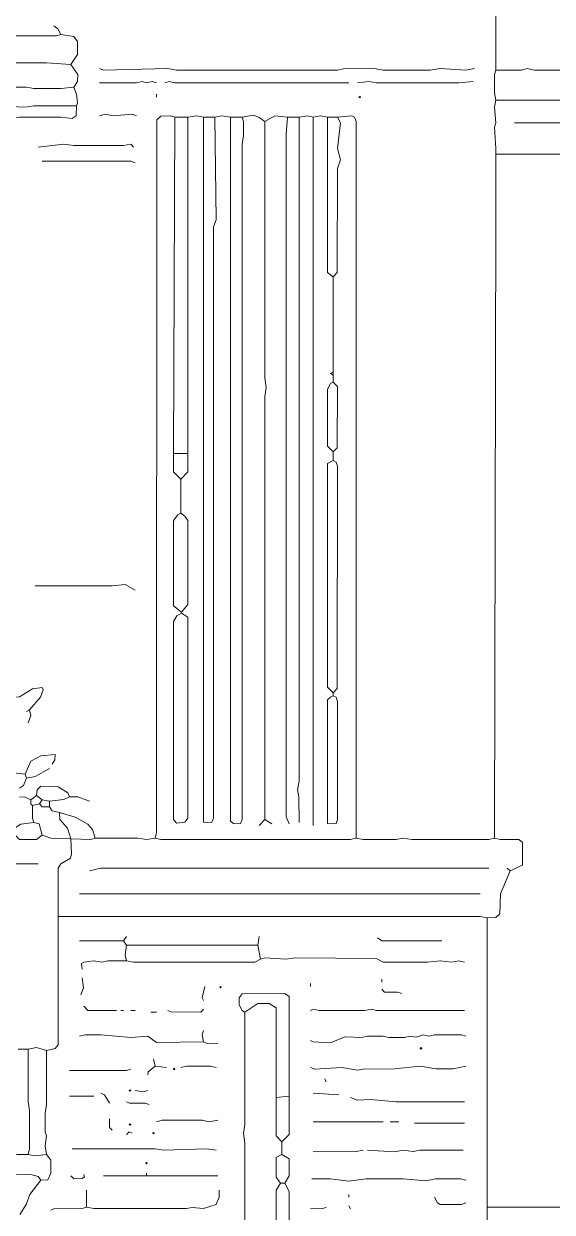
# Model space of a CAD drawing. Header units: millimetres. Extents: x 11 to 20000, y -4 to 8232.
# Drawn here: x 6701 to 8098, y 2807 to 5952 of the extents above; entities that cross this region are included whole.
import ezdxf

# ---------------------------------------------------------------- set-up
doc = ezdxf.new("R2010")
doc.units = ezdxf.units.MM
for name, color, linetype, lineweight, true_color in [('ARCHITECTURE', 7, 'Continuous', 13, 0x000000), ('MASONRY_AND_ARCH', 7, 'Continuous', 13, 0x000000), ('PLANTING', 7, 'Continuous', 13, 0x000000)]:
    doc.layers.add(name, color=color, linetype=linetype, lineweight=lineweight, true_color=true_color)

msp = doc.modelspace()

# ---------------------------------------------------------------- linework, layer by layer
at = {"layer": 'ARCHITECTURE', "color": 7, "lineweight": 13, "true_color": 0x000000}
for points in [[(7948.71889, 6195.32421), (7948.71889, 5829.56267)], [(6798.64253, 5923.831), (6790.95305, 5938.90747), (6779.78857, 5946.45543)], [(6798.64253, 5923.831), (6787.33032, 5920.06697), (5901.2069, 5920.05385), (5878.58247, 5916.28959), (5644.79638, 5916.29615), (5622.17195, 5920.06041), (5237.55656, 5920.05385), (5214.93213, 5916.28959), (5169.68326, 5920.05385), (5124.43439, 5916.28959), (5071.64446, 5916.43767), (5056.56109, 5920.05385), (4992.45894, 5916.28959), (4883.10667, 5916.29615), (4864.25339, 5920.05385), (4720.96572, 5920.05385), (4698.34129, 5916.28959), (4671.9457, 5920.05385), (4106.33484, 5920.05385), (4064.85713, 5916.29615), (4049.77376, 5923.831)], [(6825.03744, 5844.64548), (6842.83507, 5871.04072), (6842.83507, 5904.97738), (6832.57296, 5918.86256), (6798.64253, 5923.831)], [(6825.03744, 5844.64548), (6760.93541, 5848.41629), (5610.85973, 5848.40973), (5592.00645, 5844.6586), (5573.15192, 5848.40973), (4027.14932, 5848.41629)], [(6825.03744, 5844.64548), (6843.73676, 5818.25045), (6842.68722, 5799.39661), (6832.57919, 5784.3138)], [(7892.15781, 5833.33326), (7869.53337, 5829.56267), (7801.66007, 5833.33326), (7775.26301, 5829.56923), (7650.82862, 5829.56923), (7628.20419, 5833.33326), (7545.24887, 5833.18507), (7530.16618, 5829.56923), (7104.0724, 5829.56923), (7081.44796, 5833.33326), (6911.76471, 5829.56923), (6900.45249, 5833.33326)], [(7948.71889, 5750.37715), (7944.94627, 5769.23077), (7945.09468, 5818.25011), (7948.71889, 5829.56267)], [(9539.96889, 5829.56267), (9513.57466, 5833.33326), (9483.40781, 5829.56923), (8050.52885, 5829.56923), (8031.67421, 5833.32014), (8016.59219, 5829.71086), (7948.71889, 5829.56267)], [(7051.28179, 5795.62602), (7039.96957, 5799.38348), (7024.88688, 5795.92229), (7013.57466, 5799.10034), (6998.49197, 5795.63258), (6900.45249, 5795.62602)], [(7560.33156, 5795.62602), (7100.30192, 5795.63258), (7085.21844, 5799.24186), (7073.90622, 5795.62602)], [(7888.38518, 5799.39661), (7850.67873, 5795.62602), (7631.97681, 5795.92195), (7613.12217, 5799.39005), (7582.95532, 5795.62602)], [(6832.57919, 5784.3138), (6798.64253, 5780.54299), (6726.99876, 5780.69106), (6708.1448, 5784.3138), (6421.56889, 5784.30724)], [(6840.12093, 5735.29412), (6842.69344, 5742.84208), (6839.96629, 5765.45995), (6832.57919, 5784.3138)], [(7051.28179, 5765.45995), (7051.28179, 5757.91855)], [(6840.12093, 5735.29412), (6726.99876, 5735.28756), (6704.37432, 5731.5233), (6621.41753, 5735.29412), (6602.56437, 5735.29412), (6346.15385, 5735.29412), (6331.07115, 5720.21109)], [(6840.12093, 5735.29412), (6838.91674, 5708.90543), (6828.80871, 5701.5121), (6798.64253, 5705.12172), (6689.29084, 5705.12828), (6670.43767, 5701.35747)], [(7948.71889, 5750.37715), (7944.94627, 5731.5233), (7948.42195, 5690.04525), (7945.09468, 5678.73303), (7948.71799, 5622.17195), (7948.71799, 5607.08857)], [(7948.71889, 5750.37715), (9539.96889, 5750.37715)], [(6900.45249, 5708.89887), (6915.53518, 5712.66968), (6938.15962, 5708.90543), (6987.17975, 5712.52161), (6998.49197, 5708.89887)], [(7100.30192, 5705.12828), (7088.98971, 5708.75068), (7062.594, 5707.69468), (7052.48597, 5697.58665), (7051.28201, 3812.21719), (7047.51131, 3797.13382)], [(7100.30192, 5705.12828), (7096.53088, 4815.23337)], [(7100.30192, 5705.12828), (7134.23835, 5705.12828)], [(7175.71618, 5705.12828), (7156.86301, 5708.89887), (7134.23835, 5705.12828)], [(7134.23835, 5705.12828), (7134.23835, 5656.1086), (7134.23835, 4815.23337)], [(7175.71618, 5705.12828), (7205.88235, 5705.12828)], [(7175.71618, 5705.12828), (7175.7164, 5520.36199), (7175.7164, 5501.50871), (7175.7164, 5429.86425), (7175.7164, 5411.01097), (7175.7164, 5324.28314), (7175.7164, 5305.42986), (7175.7164, 5275.26437), (7175.7164, 5011.31222), (7175.7164, 4988.68778), (7175.7164, 4932.1267), (7175.7164, 4913.27342), (7175.7164, 4343.8914), (7175.7164, 4325.03812), (7175.7164, 4215.68586), (7175.7164, 4162.89593), (7175.7164, 4144.04265), (7175.7164, 3910.256), (7175.7164, 3895.17387), (7175.7164, 3846.16007), (7175.7164, 3839.81663), (7187.02839, 3838.619), (7198.18597, 3839.81663), (7202.10498, 3849.925), (7202.1181, 5414.78088), (7209.65305, 5433.63541), (7205.88235, 5705.12828)], [(7205.88235, 5705.12828), (7224.73631, 5708.89887), (7247.36075, 5705.12828)], [(7247.36075, 5705.12828), (7247.36052, 5331.82545), (7247.36052, 5309.20102), (7247.36052, 5260.181), (7247.36052, 5245.09762), (7247.36052, 5184.76663), (7247.36052, 4370.28699), (7247.36052, 4347.66256), (7247.36052, 4144.04265), (7247.36052, 4125.18812), (7247.36052, 3955.50486), (7247.36052, 3936.65158), (7247.36052, 3842.38959), (7255.05633, 3836.04615), (7262.44344, 3834.84785), (7273.60102, 3836.04615), (7277.52636, 3846.15385), (7277.53235, 5633.48416), (7281.2974, 5656.1086), (7281.14966, 5693.81572), (7277.52613, 5705.12828)], [(7247.36075, 5705.12828), (7277.52613, 5705.12828)], [(7337.85848, 5693.81606), (7322.77523, 5704.07195), (7307.69231, 5710.57036), (7277.52613, 5705.12828)], [(7337.85848, 5693.81606), (7364.25339, 5708.75068), (7398.19005, 5705.12828)], [(7337.85848, 3846.15385), (7337.86471, 4966.06335), (7341.62896, 4988.68778), (7337.86471, 5015.08337), (7337.85848, 5693.81606)], [(7398.19005, 5705.12828), (7394.42579, 5659.87941), (7394.42579, 3853.69491), (7401.96052, 3834.84163)], [(7428.35622, 5705.12828), (7398.19005, 5705.12828)], [(7428.35622, 5705.12828), (7428.35, 3947.9638), (7424.58495, 3925.33937), (7428.20848, 3906.48609), (7428.35622, 3838.61278)], [(7466.06335, 5705.12828), (7450.98066, 5708.89887), (7428.35622, 5705.12828)], [(7466.06335, 5705.12828), (7484.91731, 5708.89887), (7503.7707, 5705.12828)], [(7466.06335, 5705.12828), (7466.06335, 3966.81708), (7466.06335, 3944.19265), (7466.06335, 3849.925), (7466.06335, 3831.07048)], [(7530.16618, 5705.12828), (7503.7707, 5705.12828)], [(7518.85396, 5282.80543), (7503.7707, 5294.11765), (7503.7707, 5309.20102), (7503.7707, 5705.12828)], [(7518.85396, 5282.80543), (7528.96199, 5294.11765), (7530.1724, 5569.38201), (7537.70735, 5592.00645), (7530.16618, 5622.17195), (7537.70735, 5690.04525), (7530.16618, 5705.12828)], [(7579.18552, 3797.13382), (7579.18552, 5693.81606), (7575.26041, 5704.97364), (7567.8733, 5708.74412), (7530.16618, 5705.12828)], [(7997.73756, 5690.04525), (9479.63801, 5690.03869), (9494.72002, 5686.27443)], [(6990.95023, 5625.94276), (6983.40226, 5633.32296), (6964.55532, 5629.71991), (6832.57919, 5629.71335), (6806.18428, 5633.48416), (6738.31097, 5625.94276)], [(7948.71799, 5607.08857), (7948.71799, 5588.23529), (7948.71799, 5554.29864), (7948.71799, 5471.34197), (7948.71799, 5448.71753), (7944.94627, 3797.13382)], [(9539.96889, 5607.08857), (7948.71799, 5607.08857)], [(6749.62319, 5588.23529), (6983.40848, 5588.22907), (6994.7207, 5584.46414)], [(7518.85396, 5282.80543), (7518.85396, 5030.1655)], [(7518.85396, 4819.00452), (7503.7707, 4834.0879), (7503.7707, 4984.91663), (7511.45373, 4999.84536), (7518.85396, 5003.77115)], [(7518.85396, 5030.1655), (7511.31222, 5026.39559), (7518.85396, 5022.62443)], [(7518.85396, 5030.1655), (7518.85396, 5022.62443)], [(7518.85396, 5022.62443), (7518.85396, 5003.77115)], [(7518.85396, 4819.00452), (7528.96199, 4830.31674), (7530.01154, 4992.45826), (7518.85396, 5003.77115)], [(7096.53088, 4815.23337), (7134.23835, 4815.23337)], [(7115.38462, 4747.36007), (7096.53088, 4766.21459), (7096.53088, 4815.23337)], [(7115.38462, 4747.36007), (7134.23835, 4766.21459), (7134.23835, 4815.23337)], [(7518.85396, 4819.00452), (7518.85396, 4796.38009)], [(7518.85396, 4181.74921), (7503.7707, 4196.83258), (7503.7707, 4773.75566), (7503.7707, 4788.83213), (7518.85396, 4796.38009)], [(7518.85396, 4181.74921), (7528.96199, 4193.0621), (7530.15928, 4781.29672), (7526.24717, 4792.45498), (7518.85396, 4796.38009)], [(7115.38462, 4747.36007), (7115.38462, 4656.86233)], [(6730.76923, 4464.55464), (6934.38914, 4464.56154), (6968.32579, 4468.17771), (6994.7207, 4453.24287)], [(7518.85396, 4181.74921), (7518.85396, 4174.20814)], [(7337.85848, 3846.15385), (7322.77523, 3831.07048)], [(7356.71188, 3834.84163), (7337.85848, 3846.15385)], [(6889.14027, 3797.13382), (7002.26244, 3797.1276), (7024.88688, 3793.36391), (7047.51131, 3797.13382)], [(7579.18552, 3797.13382), (7564.10283, 3793.36391), (7062.594, 3793.37014), (7047.51131, 3797.13382)], [(7579.18552, 3797.13382), (7598.04016, 3793.36391), (7684.76527, 3793.37014), (7703.61991, 3797.1276), (7726.24434, 3793.37014), (7929.86425, 3793.37014), (7944.94627, 3797.13382)], [(7944.94627, 3797.13382), (7960.03111, 3793.51176), (8009.04977, 3793.20894), (8019.15713, 3785.81538), (8019.15713, 3725.63846), (7986.42534, 3710.40724)], [(6874.05758, 3710.40724), (6904.22296, 3717.94876), (7918.55204, 3717.94876), (7929.86425, 3717.94876)], [(7978.88292, 3717.94876), (7986.42534, 3710.40724)], [(7926.09446, 3585.97285), (7948.71889, 3587.17704), (7958.82624, 3597.28507), (7961.07986, 3650.07545), (7986.42534, 3710.40724)], [(6847.66188, 3650.07545), (6862.74536, 3650.07545), (7892.15781, 3650.07545), (7907.23982, 3650.07545)], [(6791.10102, 3589.74333), (7907.23982, 3589.7371), (7926.09446, 3585.97285)], [(7926.09355, 2820.51256), (7926.09446, 3585.97285)], [(7926.09355, 2820.51256), (8668.92817, 2820.51878), (8691.5526, 2824.28382), (8755.65611, 2824.13609), (8770.73812, 2820.51878), (8989.44287, 2824.28382), (9012.06731, 2820.51878), (9539.96889, 2820.51256)], [(7926.09355, 2820.51256), (7926.09446, 2707.39038)]]:
    msp.add_lwpolyline(points, dxfattribs=at)
for points in [[(7586.72704, 5757.91855), (7588.61233, 5759.80396), (7590.49774, 5757.91855), (7588.61233, 5756.03314)], [(7115.38462, 4656.86233), (7126.54219, 4649.31505), (7134.23835, 4638.00905), (7134.23835, 4415.53586), (7117.27025, 4394.79638), (7096.53088, 4411.76471), (7096.53088, 4638.00905), (7107.9845, 4652.93744)], [(7117.27025, 4392.38778), (7105.13224, 4385.36595), (7096.53088, 4370.28699), (7096.53088, 3846.15385), (7104.22704, 3837.09559), (7126.54219, 3839.81663), (7134.23835, 3849.925), (7134.23835, 4381.6017)], [(7518.85396, 4173.89853), (7511.46686, 4170.28303), (7503.7707, 4162.89593), (7503.7707, 4117.64706), (7503.7707, 3842.38959), (7503.7707, 3836.04615), (7515.08269, 3834.84785), (7526.24027, 3836.04615), (7530.15928, 3846.15385), (7530.15928, 4159.12477), (7526.24027, 4170.28303)]]:
    msp.add_lwpolyline(points, close=True, dxfattribs=at)
at = {"layer": 'MASONRY_AND_ARCH', "color": 7, "lineweight": 13, "true_color": 0x000000}
for points in [[(6972.09627, 3536.95351), (6964.55532, 3525.64129)], [(6964.55532, 3525.64129), (6972.09627, 3514.32885)], [(7322.775, 3536.95351), (7319.00452, 3514.32885)], [(7805.42986, 3525.64129), (7647.05882, 3525.79593), (7635.74661, 3533.18224)], [(6972.09627, 3472.85068), (6968.48043, 3487.93337), (6972.09627, 3514.32885)], [(7319.00452, 3514.32885), (7296.38009, 3514.32885), (7273.75566, 3514.32885), (7058.82353, 3514.32885), (7036.1991, 3514.32885), (7021.1164, 3514.32885), (6972.09627, 3514.32885)], [(7326.54627, 3476.62115), (7319.00452, 3514.32885)], [(6972.09627, 3472.85068), (6990.95023, 3469.08643), (7311.46278, 3469.0871), (7326.54627, 3476.62115)], [(7326.54627, 3476.62115), (7337.85848, 3480.3793), (7394.41957, 3476.62115), (7417.044, 3480.3862), (7631.97681, 3479.04672), (7650.82862, 3469.22862), (7767.72342, 3469.08643), (7801.66007, 3472.85068), (7831.8241, 3469.08643), (7850.67873, 3472.83756), (7865.76075, 3469.0802)], [(7175.71618, 3367.27025), (7172.24186, 3374.8181), (7179.48744, 3404.97738)], [(7458.52161, 3412.51912), (7458.52161, 3404.97738)], [(7647.05882, 3416.28959), (7647.05882, 3423.83133)], [(7647.05882, 3397.43563), (7654.60611, 3390.04932), (7688.5379, 3389.74695), (7699.85011, 3386.12342)], [(7401.96075, 3114.6302), (7401.96075, 3378.57557), (7390.6483, 3385.96878), (7277.53303, 3384.91934), (7270.13982, 3374.8112), (7270.1336, 3355.95803), (7277.66776, 3341.02919), (7285.06787, 3337.10407)], [(6964.55532, 3340.87455), (6957.01357, 3340.87455)], [(6994.7207, 3340.87455), (6983.40848, 3340.87455)], [(7051.28179, 3337.10407), (7036.1991, 3337.10407)], [(7175.71618, 3344.64581), (7168.4776, 3336.80792), (7088.99593, 3337.25181), (7081.44796, 3340.87455)], [(7285.06787, 3337.10407), (7285.06165, 3039.21595), (7281.2974, 3016.59152), (7285.06165, 2990.19581), (7285.06787, 2594.26821)], [(7368.0241, 3110.85973), (7368.0241, 3348.41007), (7349.1707, 3359.58009), (7319.00452, 3359.58009), (7285.06787, 3337.10407)], [(7865.76075, 3340.87455), (7631.97681, 3341.02919), (7620.66459, 3344.34955), (7601.80995, 3340.87455), (7481.14604, 3340.88077), (7466.07025, 3344.34955), (7458.52161, 3340.87455)], [(7175.71618, 3257.91855), (7051.28179, 3256.4017), (7028.65735, 3272.84661), (6983.40848, 3269.52692), (6904.22296, 3276.77251), (6862.74536, 3276.62477), (6847.66188, 3273.00124)], [(7175.71618, 3288.08473), (7171.95882, 3276.77251), (7175.71618, 3257.91855)], [(7869.53337, 3273.00124), (7858.22115, 3276.62477), (7786.57523, 3276.76629), (7771.49321, 3273.29751), (7756.4112, 3276.61787), (7737.55656, 3270.42873), (7722.47455, 3272.84661), (7707.38971, 3269.23699), (7665.91346, 3269.37851), (7650.82862, 3272.99502), (7609.35238, 3272.85351), (7594.26753, 3269.23699), (7549.01934, 3271.80339), (7511.31222, 3255.35215), (7466.07025, 3258.06629), (7458.52161, 3261.68903)], [(7175.71618, 3257.91855), (7183.26482, 3254.29581), (7213.4241, 3254.14808)], [(6711.91527, 3239.06482), (6711.92149, 3099.54751), (6715.68654, 3076.92308), (6715.68032, 2975.11312), (6711.91527, 2960.03043)], [(6760.93541, 2960.03043), (6757.16414, 2982.65486), (6760.63914, 3009.04977), (6757.31188, 3020.36199), (6757.16414, 3069.38133), (6760.92919, 3092.00577), (6760.93541, 3235.29412)], [(7043.74084, 3212.66968), (7047.51131, 3193.81572)], [(6983.40848, 3186.27477), (6972.09627, 3182.50973), (6821.26697, 3182.50351)], [(7028.65735, 3171.19129), (7029.86154, 3178.59152), (7047.51131, 3193.81572)], [(7077.67749, 3190.04525), (7047.51131, 3193.81572)], [(7209.65283, 3190.04525), (7194.57014, 3193.81572), (7130.46731, 3193.66799), (7115.38462, 3190.04525)], [(7458.52161, 3190.04525), (7469.83382, 3186.281), (7541.47839, 3189.89751), (7582.95532, 3182.79977), (7598.04016, 3186.26855), (7680.99548, 3186.42251), (7748.86878, 3193.80882), (7790.34785, 3186.42251), (7835.59672, 3186.42251), (7869.53337, 3193.81572)], [(7500, 3152.33812), (7496.22952, 3159.87907)], [(6821.26697, 3114.6302), (6885.3698, 3114.6302)], [(6904.22296, 3122.17195), (6914.33801, 3118.24683), (6926.8474, 3095.77704)], [(6994.7207, 3129.71369), (7017.34514, 3126.23869), (7028.65735, 3129.71369)], [(7368.0241, 3110.85973), (7401.96075, 3114.6302)], [(7401.96075, 3114.6302), (7401.96075, 3012.82025), (7383.10735, 2993.96708)], [(7466.06335, 3122.17195), (7533.93665, 3118.40147)], [(7032.42862, 3092.00577), (7021.1164, 3095.6293), (6979.64491, 3095.92477), (6972.09627, 3099.54751)], [(7368.0241, 3110.85973), (7368.0241, 3009.04977), (7383.10735, 2993.96708)], [(7865.76075, 3099.54751), (7684.76527, 3099.55373), (7616.89197, 3105.89129), (7582.95532, 3103.46572), (7564.10283, 3110.85973)], [(6926.8474, 3054.29864), (6927.00204, 3031.68111), (6934.38914, 3024.13247)], [(7051.28179, 3046.7569), (7066.36527, 3050.52195), (7171.9457, 3050.52195), (7190.79966, 3046.77002), (7213.4241, 3050.52817)], [(6987.17975, 3016.59152), (6979.63801, 3020.36199), (6972.09627, 3012.82025)], [(7466.06335, 3046.7569), (7650.82862, 3046.7569)], [(7669.68326, 3046.7569), (7692.30769, 3046.7569)], [(7865.76075, 3042.98643), (7733.78676, 3042.98643)], [(7383.10735, 2993.96708), (7383.10735, 2960.03043)], [(6681.74989, 2960.03043), (6711.91527, 2960.03043)], [(6711.91527, 2960.03043), (6730.76923, 2956.25916), (6760.93541, 2960.03043)], [(6760.93541, 2960.03043), (6772.09299, 2944.94695), (6772.09989, 2911.01029), (6764.55124, 2893.3612), (6745.85192, 2892.15713)], [(7209.65283, 2971.34265), (7183.25792, 2975.1069), (7070.13575, 2971.34265), (7047.51131, 2975.1069), (6828.80871, 2975.11312)], [(7379.33609, 2884.61538), (7368.0241, 2899.69808), (7368.0241, 2929.86425), (7368.0241, 2952.48179), (7383.10735, 2960.03043)], [(7390.6483, 2884.61538), (7401.96075, 2903.46934), (7401.96075, 2929.86425), (7401.96075, 2948.71821), (7383.10735, 2960.03043)], [(7466.06335, 2967.57138), (7579.18552, 2967.5776), (7598.04016, 2971.34265)], [(7861.99095, 2971.34265), (7748.86878, 2971.33643), (7730.01414, 2967.57828), (7703.61991, 2971.33575), (7680.99548, 2967.57138), (7609.35238, 2971.34265)], [(6745.85192, 2892.15713), (6738.30407, 2902.27138), (6719.45701, 2907.2336), (6523.37885, 2903.46934), (6496.98314, 2907.23982), (4098.79378, 2907.23982)], [(6825.03744, 2903.46934), (6832.58609, 2896.08224), (6855.26097, 2896.15339), (6861.32647, 2900.68201), (6858.9741, 2907.23982)], [(7024.88688, 2903.46912), (6911.76471, 2903.46912)], [(7024.88688, 2903.46912), (7024.88688, 2911.01029)], [(7024.88688, 2903.46912), (7171.9457, 2903.46912), (7194.57014, 2903.46912), (7213.4241, 2903.46912)], [(7869.53337, 2892.15713), (7854.44853, 2895.92138), (7790.34785, 2895.77919), (7763.95079, 2890.48552), (7703.61991, 2895.92138), (7605.57975, 2895.9207), (7560.33156, 2889.58382), (7511.31222, 2895.77986), (7462.29287, 2895.9276)], [(6690.4888, 2801.65939), (6706.95373, 2828.0543), (6716.74287, 2854.44921), (6745.85192, 2892.15713)], [(6866.51584, 2820.51256), (6866.51584, 2865.76143)], [(6866.51584, 2820.51256), (6885.3698, 2816.7483), (7130.46731, 2816.7483), (7145.55079, 2820.2164), (7175.71618, 2816.88982), (7209.49819, 2828.20894), (7217.04683, 2846.90826), (7217.19457, 2865.76143)], [(7368.0241, 2575.41505), (7368.0241, 2590.49774), (7368.0241, 2865.76143), (7379.33609, 2884.61538)], [(7390.6483, 2884.61538), (7401.96075, 2861.99095), (7401.96075, 2556.56799), (7394.41267, 2549.17398), (7368.0241, 2549.01934)], [(7390.6483, 2884.61538), (7379.33609, 2884.61538)], [(7560.33156, 2846.90826), (7560.33156, 2854.44921)], [(7786.57523, 2846.90826), (7794.26606, 2831.97941), (7801.66007, 2828.20894), (7858.22115, 2828.20894), (7869.53337, 2831.82477)], [(6866.51584, 2820.51256), (6855.20362, 2816.88982), (6779.79548, 2816.59434), (6772.24762, 2812.97161)], [(7500, 2820.51256), (7492.45204, 2816.88982), (7458.52161, 2816.74208)], [(7560.33156, 2824.28382), (7564.10283, 2816.74208)]]:
    msp.add_lwpolyline(points, dxfattribs=at)
for points in [[(7219.07998, 3403.09197), (7220.96527, 3404.97738), (7222.85068, 3403.09197), (7220.96527, 3401.20667)], [(7748.86878, 3240.95023), (7750.75419, 3242.83563), (7752.63948, 3240.95023), (7750.75419, 3239.06482)], [(7096.53088, 3186.27455), (7098.41629, 3188.15984), (7100.3017, 3186.27455), (7098.41629, 3184.38914)], [(6979.63801, 3129.71346), (6981.52342, 3131.59876), (6983.40871, 3129.71346), (6981.52342, 3127.82805)], [(6979.63801, 3039.21572), (6981.52342, 3041.10102), (6983.40871, 3039.21572), (6981.52342, 3037.33032)], [(7041.8552, 3016.59129), (7043.74061, 3018.47658), (7045.6259, 3016.59129), (7043.74061, 3014.70588)], [(7023.00147, 2937.40577), (7024.88688, 2939.29106), (7026.77229, 2937.40577), (7024.88688, 2935.52036)]]:
    msp.add_lwpolyline(points, close=True, dxfattribs=at)
at = {"layer": 'PLANTING', "color": 7, "lineweight": 13, "true_color": 0x000000}
for points in [[(6715.68654, 4136.50034), (6744.79559, 4170.43699), (6752.18948, 4189.28462), (6749.46154, 4195.62183), (6723.22749, 4191.86414), (6689.29084, 4171.49367), (6670.44389, 4170.58541), (6662.89593, 4174.20814)], [(6715.68654, 4136.50034), (6708.1448, 4132.73043)], [(6711.91527, 4102.56369), (6719.3086, 4121.41821), (6715.68654, 4136.50034)], [(6776.0181, 3993.21267), (6782.50962, 4004.52489), (6783.25667, 4018.25509), (6745.85192, 4014.63292), (6719.60543, 4000.59977), (6704.37432, 3966.81708)], [(6666.6664, 3970.58824), (6704.37432, 3966.81708)], [(6708.1448, 3955.50486), (6704.37432, 3966.81708)], [(6768.47636, 3981.90045), (6730.76923, 3960.33201), (6708.1448, 3955.50486)], [(6689.29084, 3929.11052), (6699.54672, 3936.65781), (6708.1448, 3955.50486)], [(6821.26697, 3906.48609), (6817.34186, 3916.74785), (6791.10079, 3932.72647), (6745.85192, 3934.39762), (6735.74389, 3925.33937), (6734.53971, 3910.256)], [(6719.45701, 3898.94378), (6704.37432, 3905.42941), (6689.29084, 3906.48609)], [(6719.45701, 3898.94378), (6734.53971, 3910.256)], [(6749.62319, 3898.94378), (6734.53971, 3910.256)], [(6768.47636, 3895.17387), (6806.18428, 3899.09219), (6821.26697, 3906.48609)], [(6874.05758, 3895.17387), (6843.8914, 3906.33767), (6821.26697, 3906.48609)], [(6723.22749, 3883.86165), (6719.45701, 3887.63156), (6719.45701, 3898.94378)], [(6723.22749, 3883.86165), (6742.08145, 3887.63156)], [(6723.22749, 3883.86165), (6723.37523, 3849.925), (6726.99876, 3838.61278)], [(6749.62319, 3898.94378), (6742.08145, 3887.63156)], [(6768.47636, 3880.0905), (6749.62941, 3880.24514), (6742.08145, 3887.63156)], [(6768.47636, 3895.17387), (6749.62319, 3898.94378)], [(6768.47636, 3880.0905), (6768.47636, 3895.17387)], [(6768.47636, 3880.0905), (6776.025, 3869.83495), (6794.87206, 3865.00713)], [(6670.43767, 3819.75826), (6693.0621, 3833.78495), (6726.99876, 3838.61278)], [(6749.62319, 3804.67613), (6741.02511, 3834.68699), (6726.99876, 3838.61278)], [(6889.14027, 3797.13382), (6882.49412, 3819.75826), (6870.28631, 3833.79186), (6836.34966, 3852.6457), (6794.87206, 3865.00713)], [(6794.87206, 3865.00713), (6796.07613, 3846.15385), (6816.44005, 3823.52941), (6825.03744, 3795.24887)], [(6749.62319, 3804.67613), (6734.53971, 3793.51787), (6689.29774, 3793.51787), (6670.43767, 3812.21719)], [(6749.62319, 3804.67613), (6772.24762, 3797.28224), (6825.03744, 3795.24887)], [(6791.10102, 3589.74333), (6791.10102, 3717.9483), (6798.64943, 3729.10656), (6823.83959, 3744.49197), (6826.70905, 3755.65611), (6825.03744, 3795.24887)], [(6889.14027, 3797.13382), (6877.82805, 3793.37014), (6825.03744, 3795.24887)], [(6738.31097, 3729.26052), (6568.62771, 3729.2543), (6553.54423, 3725.49061)], [(6760.93541, 3235.29412), (6783.55294, 3240.26878), (6791.10102, 3250.37681), (6791.10102, 3589.74333)], [(6847.66188, 3525.64129), (6964.55532, 3525.64129)], [(6855.20362, 3450.22624), (6852.78563, 3465.1543), (6858.981, 3468.92557), (6885.3698, 3472.84378), (6907.99423, 3469.09333), (6923.07692, 3472.70294), (6972.09627, 3472.85068)], [(6855.20362, 3427.60181), (6858.82568, 3401.2069), (6851.43314, 3382.35294)], [(6945.70136, 3340.87455), (6870.28631, 3341.02919), (6858.9741, 3352.18676)], [(6711.91527, 3239.06482), (6734.53971, 3242.82896), (6760.93541, 3235.29412)], [(6711.91527, 3239.06482), (6685.52036, 3239.06482)]]:
    msp.add_lwpolyline(points, dxfattribs=at)

doc.saveas('drawing.dxf')
